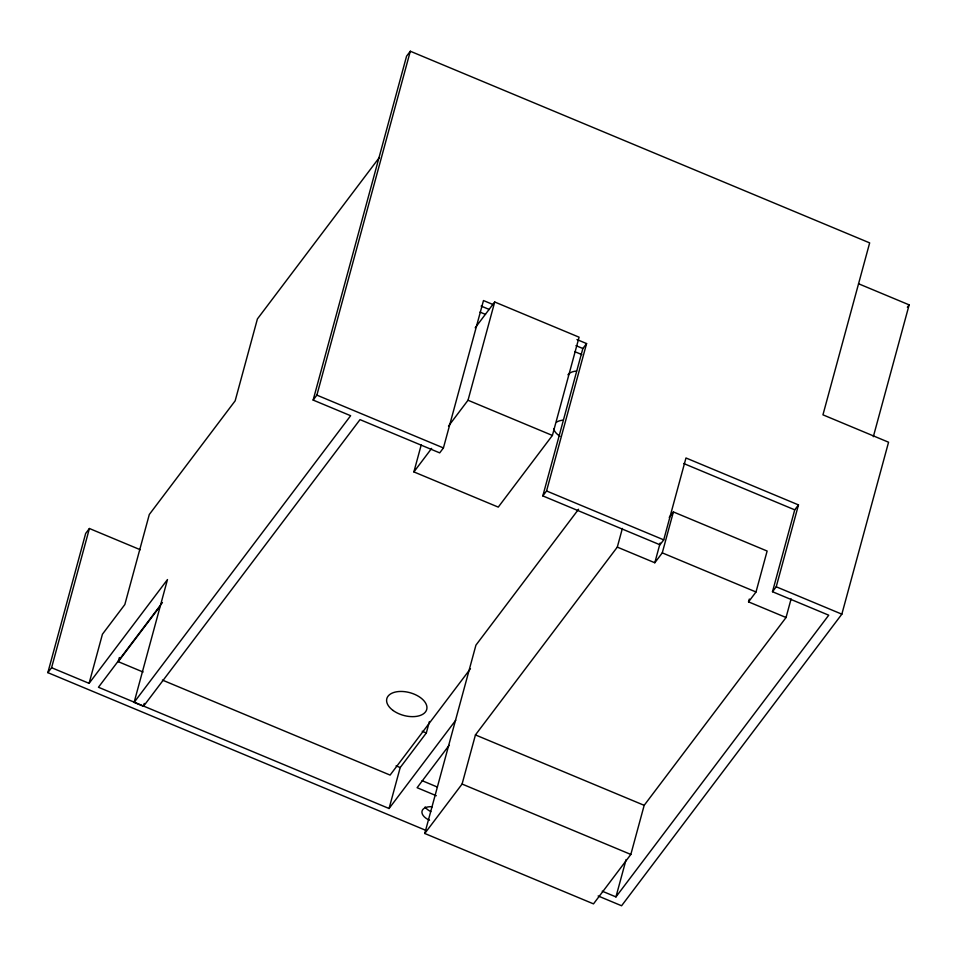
<?xml version="1.0" encoding="UTF-8"?>
<svg xmlns="http://www.w3.org/2000/svg" width="957" height="957" viewBox="0 0 957 957"><rect width="100%" height="100%" fill="white"/><g stroke="black" fill="none" stroke-linecap="round" stroke-linejoin="round"><path stroke-width="1.44" d="M426.188 830.497L47.85 672.639L85.663 533.444L89.408 528.503L140.272 549.737M47.85 672.639L51.582 667.699L89.408 528.503M51.582 667.699L89.085 683.346L102.435 634.216L124.829 604.561L149.304 514.495L235.159 400.827L257.409 318.944L379.486 157.331M143.083 672.029L118.237 661.658L119.35 657.567M493.094 304.565L483.476 300.546L443.426 447.936L439.694 452.876L360.011 419.633L143.49 706.29L134.112 702.378L167.475 579.559L89.085 683.346M143.49 706.29L144.256 703.431M134.112 702.378L350.633 415.721L313.142 400.074L406.569 56.176L410.314 51.235L869.662 242.887L822.948 414.836L888.563 442.218L841.849 614.167L621.583 905.765L598.149 895.979M313.142 400.074L316.875 395.133L410.314 51.235M475.186 327.832L494.709 301.993L579.081 337.187L552.392 435.447L498.262 507.114L413.891 471.909L421.236 444.849M448.498 426.092L468.021 400.241L494.709 301.993M162.439 602.551L98.451 687.258L389.068 808.509L400.193 767.562L426.32 732.966L429.43 721.53M791.116 598.855L786.044 617.516L644.181 805.327L630.83 854.445L593.496 903.875L424.752 833.475L475.928 645.15L578.578 509.244M424.752 833.475L462.087 784.046L475.438 734.916L617.301 547.117L622.373 528.455M602.24 891.194L615.949 896.912L828.738 615.195L772.49 591.725L776.223 586.785L798.473 504.901L685.978 457.972L663.727 539.856L659.995 544.796L542.822 495.905L582.861 348.515L586.593 343.575L576.963 339.556M542.822 495.905L546.555 490.965L586.593 343.575M617.301 547.117L654.803 562.752L660.163 542.99M654.803 562.752L662.268 552.871L673.393 511.935L767.131 551.041L756.006 591.988L748.541 601.869L786.044 617.516M615.949 896.912L626.093 859.565M748.541 601.869L749.307 599.046M772.49 591.725L794.741 509.842L798.473 504.901M873.334 436.691L909.15 304.864L858.561 283.762M118.237 661.658L159.687 606.786M413.891 471.909L431.631 448.414M470.449 668.716L390.097 775.086L162.403 680.092M389.068 808.509L455.747 720.226M449.108 745.347L417.108 787.707L436.308 795.722M669.242 517.426L673.393 511.935M907.356 307.245L909.15 304.864M481.12 306.073L489.362 309.506M575.982 345.644L582.861 348.515M480.007 312.102L485.51 314.398M574.954 351.721L581.832 354.592M683.621 463.487L794.741 509.842M468.021 400.241L552.392 435.447M316.875 395.133L443.426 447.936M546.555 490.965L663.727 539.856M776.223 586.785L841.849 614.167M662.268 552.871L756.006 591.988M475.438 734.916L644.181 805.327M422.216 731.256L426.32 732.966M462.087 784.046L630.83 854.445M396.09 765.851L400.193 767.562M422.073 780.661L437.17 786.965M429.549 820.197A12.405 7.082 15.2 0 1 422.001 811.273A12.405 7.082 15.2 0 1 432.289 806.787M430.817 811.584A12.405 7.082 15.2 0 1 425.135 806.954M559.941 436.201A16.532 9.438 15.2 0 1 553.625 428.712M556.651 422.085A16.532 9.438 15.2 0 1 563.218 420.159M567.944 374.797A16.532 9.438 15.2 0 1 576.557 371.041M393.1 710.489A20.671 11.795 15.2 0 0 426.463 710.214A20.671 11.795 15.2 0 0 400.756 691.444A20.671 11.795 15.2 0 0 393.1 710.489"/></g></svg>
